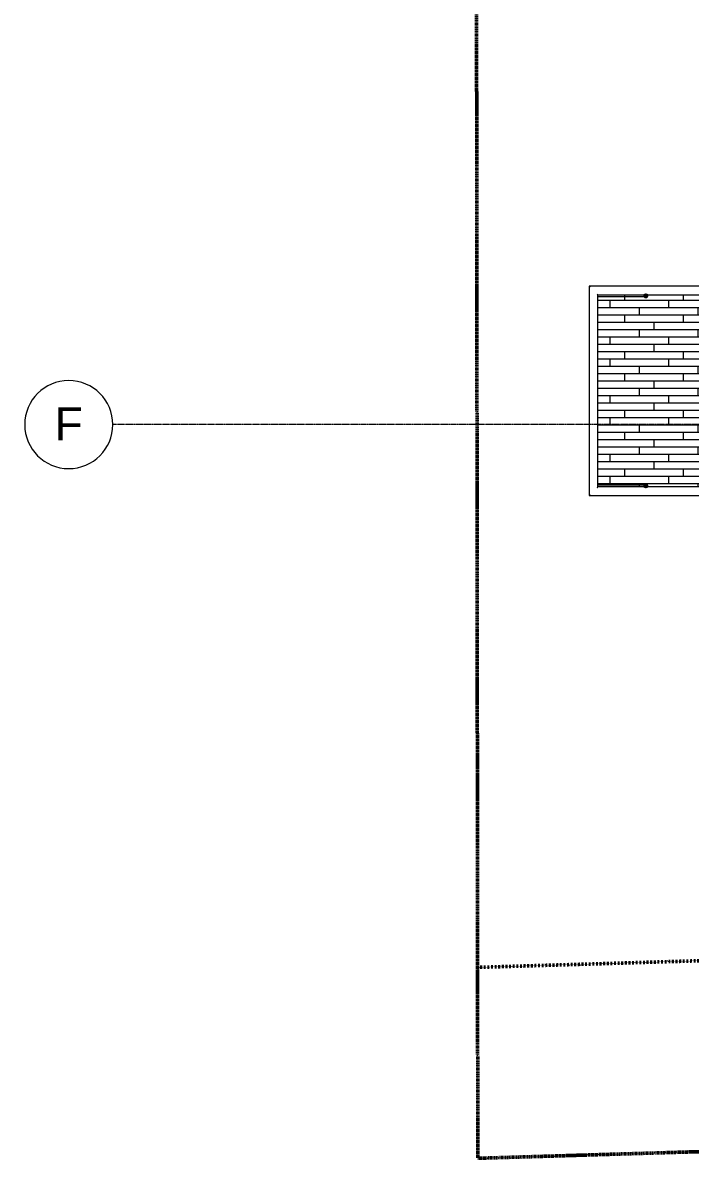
# Model space of a CAD drawing. Header units: inches. Extents: x -4235 to -464, y 9767 to 12344.
# Drawn here: x -4235 to -3871, y 9767 to 10386 of the extents above; entities that cross this region are included whole.
import ezdxf

# ---------------------------------------------------------------- set-up
doc = ezdxf.new("R2010")
doc.units = ezdxf.units.IN
doc.header["$MEASUREMENT"] = 0
for name, pattern in [('Dash 1_16_', [0.125, 0.0625, -0.0625]), ('Double Dash 3_8_', [1, 0.375, -0.125, 0.125, -0.125, 0.125, -0.125]), ('Grid Line 1_2_', [0.875, 0.5, -0.125, 0.125, -0.125])]:
    doc.linetypes.add(name, pattern=pattern)
for name, color, linetype, lineweight in [('A-FLOR-HRAL', 11, 'Continuous', 9), ('A-FLOR-PATT-1', 9, 'Continuous', 9), ('A-WALL-6', 113, 'Continuous', 9), ('A-WALL-7', 113, 'Continuous', 50), ('C-PROP-LINE', 91, 'Double Dash 3_8_', 50), ('C-PROP-LINE-1', 91, 'Dash 1_16_', 50), ('S-GRID-1', 1, 'Grid Line 1_2_', 9), ('S-GRID-IDEN', 1, 'Continuous', 9)]:
    doc.layers.add(name, color=color, linetype=linetype, lineweight=lineweight)
doc.styles.add('Arial', font='arial.ttf', dxfattribs={"height": 18})

# ---------------------------------------------------------------- blocks, each defined once
blk = doc.blocks.new('Railing - Baluster_01-2700443-BACKGROUND - 2ND FLOOR')
at = {"layer": 'A-FLOR-HRAL'}
for p, q in [((-0.59, 1.18), (0.59, 1.18)), ((-0.59, 0.59), (-0.59, 1.18)), ((0.59, 1.18), (0.59, 0.59))]:
    blk.add_line(p, q, dxfattribs=at)
blk = doc.blocks.new('Railing - Railing-2700280-BACKGROUND - 2ND FLOOR')
at = {"layer": 'A-FLOR-HRAL'}
for p, q in [((-3863.09, 10242.61), (-3926.34, 10242.61)), ((-3926.34, 10242.61), (-3926.34, 10128.56)), ((-3863.09, 10242.61), (-3863.09, 10242.14)), ((-3921.61, 10237.89), (-3863.09, 10237.89)), ((-3921.61, 10133.29), (-3921.61, 10237.89)), ((-3863.09, 10242.14), (-3863.09, 10238.36)), ((-3863.09, 10238.36), (-3863.09, 10237.89)), ((-3863.09, 10133.29), (-3921.61, 10133.29)), ((-3863.09, 10133.29), (-3863.09, 10132.82)), ((-3863.09, 10132.82), (-3863.09, 10129.04)), ((-3926.34, 10128.56), (-3863.09, 10128.56)), ((-3863.09, 10129.04), (-3863.09, 10128.56))]:
    blk.add_line(p, q, dxfattribs=at)
for points, knots in [([(-3926.34, 10242.61), (-3926.34, 10242.61), (-3926.33, 10242.61), (-3926.3, 10242.58), (-3926.27, 10242.55), (-3926.25, 10242.52), (-3926.22, 10242.5), (-3926.19, 10242.47), (-3926.15, 10242.43), (-3926.11, 10242.39), (-3926.07, 10242.35), (-3926.03, 10242.31), (-3925.97, 10242.25), (-3925.91, 10242.18), (-3925.86, 10242.14)], [0, 0, 0, 0, 0.166667, 0.25, 0.333333, 0.416667, 0.458333, 0.5, 0.583333, 0.666667, 0.708333, 0.75, 0.833333, 1, 1, 1, 1]), ([(-3922.08, 10238.36), (-3922.04, 10238.32), (-3921.98, 10238.26), (-3921.9, 10238.18), (-3921.86, 10238.13), (-3921.82, 10238.1), (-3921.79, 10238.07), (-3921.76, 10238.04), (-3921.73, 10238.01), (-3921.7, 10237.98), (-3921.67, 10237.95), (-3921.65, 10237.92), (-3921.62, 10237.9), (-3921.61, 10237.89), (-3921.61, 10237.89)], [0, 0, 0, 0, 0.166667, 0.25, 0.333333, 0.375, 0.416667, 0.5, 0.541667, 0.583333, 0.666667, 0.75, 0.833333, 1, 1, 1, 1]), ([(-3922.08, 10132.82), (-3922.04, 10132.86), (-3921.98, 10132.92), (-3921.9, 10133), (-3921.86, 10133.04), (-3921.82, 10133.08), (-3921.79, 10133.11), (-3921.76, 10133.14), (-3921.73, 10133.17), (-3921.7, 10133.2), (-3921.67, 10133.23), (-3921.65, 10133.25), (-3921.62, 10133.28), (-3921.61, 10133.29), (-3921.61, 10133.29)], [0, 0, 0, 0, 0.166667, 0.25, 0.333333, 0.375, 0.416667, 0.5, 0.541667, 0.583333, 0.666667, 0.75, 0.833333, 1, 1, 1, 1]), ([(-3926.34, 10128.56), (-3926.34, 10128.57), (-3926.33, 10128.57), (-3926.3, 10128.6), (-3926.27, 10128.63), (-3926.25, 10128.66), (-3926.22, 10128.68), (-3926.19, 10128.71), (-3926.15, 10128.75), (-3926.11, 10128.79), (-3926.07, 10128.83), (-3926.04, 10128.87), (-3925.97, 10128.93), (-3925.9, 10129), (-3925.86, 10129.04)], [0, 0, 0, 0, 0.166667, 0.25, 0.333333, 0.416667, 0.458333, 0.5, 0.583333, 0.666667, 0.708333, 0.75, 0.833333, 1, 1, 1, 1])]:
    blk.add_open_spline(points, degree=3, knots=knots, dxfattribs=at)
at = {"rotation": 269.9999999999999}
blk.add_blockref('Railing - Baluster_01-2700443-BACKGROUND - 2ND FLOOR', (-3863.68, 10240.25), dxfattribs=at)
blk = doc.blocks.new('Walls 19 - Walls 1-2569993-BACKGROUND - 2ND FLOOR')
at = {"layer": 'A-WALL-6'}
for p, q in [((-3895.51, 10237.71), (-3921.61, 10237.71)), ((-3921.61, 10236.96), (-3895.51, 10236.96))]:
    blk.add_line(p, q, dxfattribs=at)
at = {"layer": 'A-WALL-7', "flags": 128}
for points in [[(-3895.51, 10237.71), (-3895.62, 10237.7), (-3895.71, 10237.66), (-3895.8, 10237.61), (-3895.87, 10237.54), (-3895.92, 10237.46), (-3895.94, 10237.38), (-3895.94, 10237.29), (-3895.92, 10237.2), (-3895.87, 10237.12), (-3895.8, 10237.05), (-3895.71, 10237), (-3895.62, 10236.97), (-3895.51, 10236.96)], [(-3895.51, 10236.96), (-3895.41, 10236.97), (-3895.31, 10237), (-3895.23, 10237.05), (-3895.16, 10237.12), (-3895.11, 10237.2), (-3895.08, 10237.29), (-3895.08, 10237.38), (-3895.11, 10237.46), (-3895.16, 10237.54), (-3895.23, 10237.61), (-3895.31, 10237.66), (-3895.41, 10237.7), (-3895.51, 10237.71)]]:
    blk.add_lwpolyline(points, dxfattribs=at)
blk = doc.blocks.new('Walls 20 - Walls 1-2570012-BACKGROUND - 2ND FLOOR')
at = {"layer": 'A-WALL-6'}
for p, q in [((-3895.51, 10134.21), (-3921.61, 10134.21)), ((-3921.61, 10133.46), (-3895.51, 10133.46))]:
    blk.add_line(p, q, dxfattribs=at)
at = {"layer": 'A-WALL-7', "flags": 128}
for points in [[(-3895.51, 10134.21), (-3895.62, 10134.2), (-3895.71, 10134.17), (-3895.8, 10134.12), (-3895.87, 10134.05), (-3895.92, 10133.97), (-3895.94, 10133.88), (-3895.94, 10133.79), (-3895.92, 10133.7), (-3895.87, 10133.62), (-3895.8, 10133.56), (-3895.71, 10133.51), (-3895.62, 10133.47), (-3895.51, 10133.46)], [(-3895.51, 10133.46), (-3895.41, 10133.47), (-3895.31, 10133.51), (-3895.23, 10133.56), (-3895.16, 10133.62), (-3895.11, 10133.7), (-3895.08, 10133.79), (-3895.08, 10133.88), (-3895.11, 10133.97), (-3895.16, 10134.05), (-3895.23, 10134.12), (-3895.31, 10134.17), (-3895.41, 10134.2), (-3895.51, 10134.21)]]:
    blk.add_lwpolyline(points, dxfattribs=at)
blk = doc.blocks.new('Family - ___-1878357-BACKGROUND - 2ND FLOOR')
at = {"layer": 'C-PROP-LINE'}
for p, q in [((-3989.42, 12089.69), (-3987.26, 10009.09)), ((-3987.26, 10009.09), (-3987.23, 9980.19)), ((-3987.23, 9980.19), (-3987.01, 9767.34)), ((-3987.01, 9767.34), (-3860.72, 9771.12))]:
    blk.add_line(p, q, dxfattribs=at)
blk = doc.blocks.new('Family - ___-2855424-BACKGROUND - 2ND FLOOR')
at = {"layer": 'C-PROP-LINE-1'}
blk.add_line((-3987.11, 9871.38), (-600.6, 9972.76), dxfattribs=at)
blk = doc.blocks.new('Grid - Grid Head - Circle-50561-BACKGROUND - 2ND FLOOR')
at = {"layer": 'S-GRID-IDEN'}
for start, end in [(360, 180), (180, 360)]:
    blk.add_arc((0, 0), 0.25, start, end, dxfattribs=at)

msp = doc.modelspace()

# ---------------------------------------------------------------- hatches: boundary and pattern name
at = {"layer": 'A-FLOR-PATT-1'}
h = msp.add_hatch(dxfattribs=at)
h.set_pattern_fill('FP_14', color=256, style=0, pattern_type=2)
h.set_pattern_definition([(0, (-2818.974, 9467.054), (0, 4), []), (90, (-2818.974, 9467.054), (-8, 8), [4, -28]), (90, (-2802.974, 9471.054), (-8, 8), [4, -28])])
h.paths.add_polyline_path([(-3861.1, 10128.93), (-3861.09, 10242.25), (-3863.09, 10242.25), (-3863.09, 10240.84), (-3862.5, 10240.84), (-3862.5, 10239.66), (-3863.09, 10239.66), (-3863.09, 10237.89), (-3921.61, 10237.85), (-3921.61, 10133.29), (-3863.09, 10133.27), (-3863.09, 10128.93)], flags=0)

# ---------------------------------------------------------------- linework, layer by layer
at = {"layer": 'S-GRID-1'}
msp.add_line((-464.45, 10167.19), (-4185.7, 10167.19), dxfattribs=at)

# ---------------------------------------------------------------- block references
at = {"layer": 'A-FLOR-HRAL'}
msp.add_blockref('Railing - Railing-2700280-BACKGROUND - 2ND FLOOR', (0, 0), dxfattribs=at)
at = {"layer": 'A-WALL-6'}
for name in ['Walls 19 - Walls 1-2569993-BACKGROUND - 2ND FLOOR', 'Walls 20 - Walls 1-2570012-BACKGROUND - 2ND FLOOR']:
    msp.add_blockref(name, (0, 0), dxfattribs=at)
at = {"layer": 'C-PROP-LINE'}
msp.add_blockref('Family - ___-1878357-BACKGROUND - 2ND FLOOR', (0, 0), dxfattribs=at)
at = {"layer": 'C-PROP-LINE-1'}
msp.add_blockref('Family - ___-2855424-BACKGROUND - 2ND FLOOR', (0, 0), dxfattribs=at)
at = {"layer": 'S-GRID-IDEN', "xscale": 95.99999999999994, "yscale": 95.99999999999994, "zscale": 95.99999999999994, "rotation": 89.99999999999987}
msp.add_blockref('Grid - Grid Head - Circle-50561-BACKGROUND - 2ND FLOOR', (-4209.7, 10167.19), dxfattribs=at)

# ---------------------------------------------------------------- texts
at = {"layer": 'S-GRID-IDEN', "insert": (-4217.48, 10176.57), "char_height": 18, "width": 18.786, "attachment_point": 1, "style": 'Arial'}
msp.add_mtext('F', dxfattribs=at)

doc.saveas('drawing.dxf')
